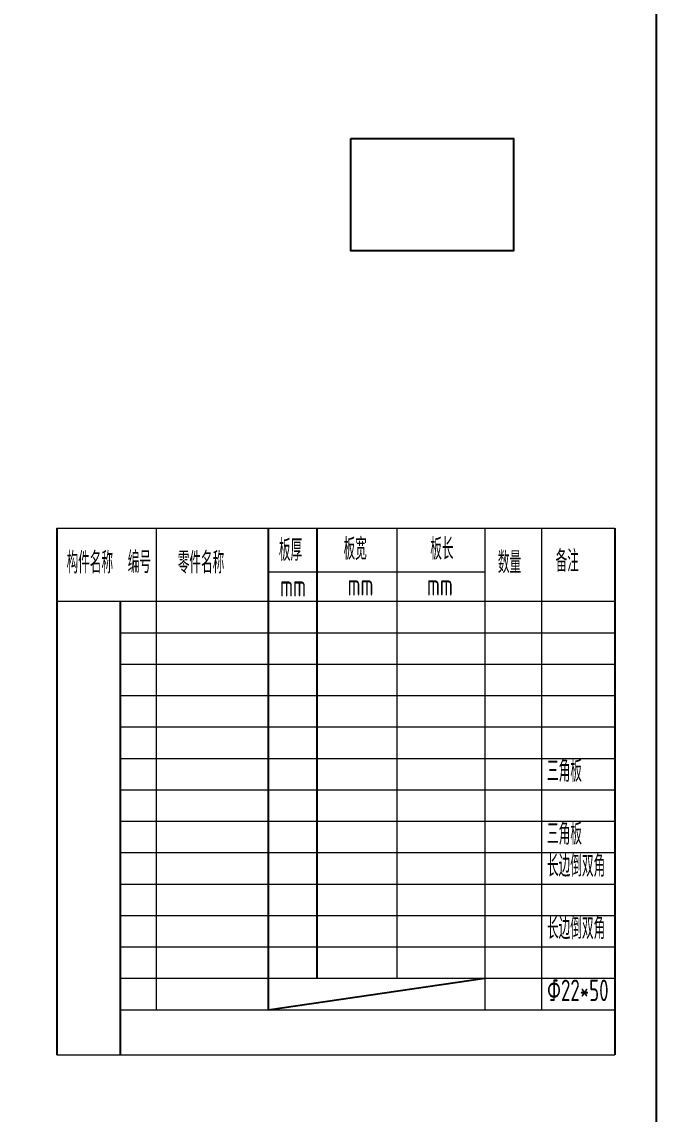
# Model space of a CAD drawing. Extents: x 533809 to 747315, y -17138 to 180511.
# Drawn here: x 671395 to 676029, y 130120 to 138100 of the extents above; entities that cross this region are included whole.
import ezdxf

# ---------------------------------------------------------------- set-up
doc = ezdxf.new("R2010")
doc.units = 0
doc.header["$LTSCALE"] = 1000
doc.header["$MEASUREMENT"] = 0
doc.layers.add('钢架', color=7, linetype='Continuous', lineweight=25)
doc.styles.add('hz', font='gbenor.shx', dxfattribs={"width": 0.75, "height": 100, "bigfont": 'gbcbig.shx'})

msp = doc.modelspace()

# ---------------------------------------------------------------- linework, layer by layer
at = {"color": 1}
for p, q in [((671650.1, 134400.9), (671650.1, 130553.6)), ((672116, 130553.6), (672116, 133866.9))]:
    msp.add_line(p, q, dxfattribs=at)
for p, q in [((673195.7, 134400.9), (673195.7, 131571.7)), ((673549.5, 134400.9), (673549.5, 132030.8)), ((675727.9, 134400.9), (675727.9, 130553.6)), ((673549.5, 132030.8), (673549.5, 131112.7)), ((673195.7, 131571.7), (673195.7, 130883.1)), ((673195.7, 130883.1), (674778.5, 131112.7))]:
    msp.add_line(p, q)
for points in [[(664149.1, 138262.3), (676029.1, 138262.3), (676029.1, 129862.3), (664149.1, 129862.3)], [(673798.9, 137247.9), (674987.6, 137247.9), (674987.6, 136426.9), (673798.9, 136426.9)]]:
    msp.add_lwpolyline(points, close=True)
at = {"layer": '钢架', "lineweight": 13}
for p, q in [((671650.1, 134400.9), (675727.9, 134400.9)), ((672376, 134400.9), (672376, 130883.1)), ((674133.5, 134400.9), (674133.5, 132030.8)), ((674778.5, 134400.9), (674778.5, 131801.2)), ((675191.2, 134400.9), (675191.2, 131796.3)), ((673195.7, 134081.5), (674778.5, 134081.5)), ((671650.1, 133866.9), (675727.9, 133866.9)), ((672116, 133637.4), (675727.9, 133637.4)), ((672116, 133407.9), (675727.9, 133407.9)), ((672116, 133178.4), (675727.9, 133178.4)), ((672116, 133178.4), (675727.9, 133178.4)), ((672116, 132948.8), (675727.9, 132948.8)), ((672116, 132719.3), (675727.9, 132719.3)), ((672116, 132489.8), (675727.9, 132489.8)), ((672116, 132260.3), (675727.9, 132260.3)), ((672116, 132030.8), (675727.9, 132030.8)), ((674133.5, 132030.8), (674133.5, 131112.7)), ((672116, 131801.2), (675727.9, 131801.2)), ((674778.5, 131801.2), (674778.5, 130883.1)), ((675191.2, 131798), (675191.2, 130883.1)), ((672116, 131571.7), (675727.9, 131571.7)), ((672116, 131571.7), (675727.9, 131571.7)), ((672116, 131571.7), (675727.9, 131571.7)), ((672116, 131571.7), (675727.9, 131571.7)), ((672116, 131342.2), (675727.9, 131342.2)), ((672116, 131342.2), (675727.9, 131342.2)), ((672116, 131112.7), (675727.9, 131112.7)), ((673195.7, 131014.8), (673195.7, 131012.7)), ((673195.7, 131014.8), (673195.7, 131012.7)), ((672116, 130883.1), (675727.9, 130883.1)), ((671650.1, 130553.6), (675727.9, 130553.6))]:
    msp.add_line(p, q, dxfattribs=at)

# ---------------------------------------------------------------- texts
at = {"layer": '钢架', "lineweight": 13, "char_height": 157.39, "attachment_point": 1, "style": 'hz'}
for s, insert, width in [('板厚', (673273.1, 134319), 712.112), ('板宽', (673745, 134328), 645.006), ('板长', (674378.6, 134328), 645.006), ('构件名称', (671722, 134227.7), 645.006), ('编号', (672168.7, 134230.6), 645.006), ('零件名称', (672534.3, 134227.7), 795.006), ('数量', (674872.9, 134229), 645.006), ('备注', (675294.4, 134239.1), 645.006), ('mm', (673282, 134058.6), 727.44), ('mm', (673774.8, 134066), 645.006), ('mm', (674354.5, 134066), 645.006), ('三角板', (675232, 132705.1), 645.006), ('三角板', (675232, 132246.1), 645.006), ('长边倒双角', (675232, 132011.6), 645.006), ('长边倒双角', (675232, 131555.9), 645.006), ('Φ22*50', (675232, 131103.4), 645.006)]:
    msp.add_mtext(s, dxfattribs=dict(at, insert=insert, width=width))

doc.saveas('drawing.dxf')
